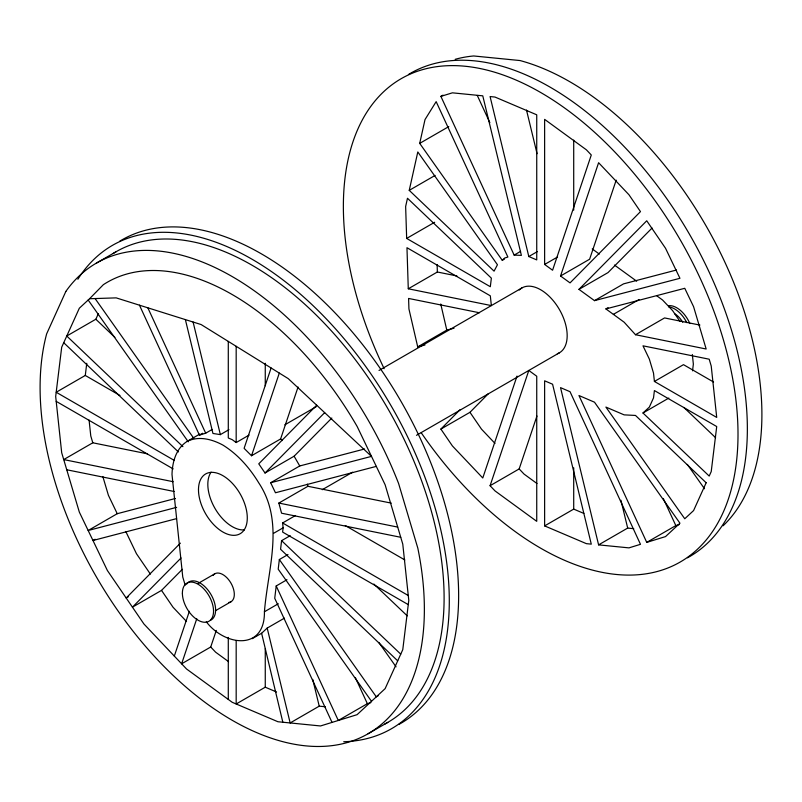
<?xml version="1.0" encoding="UTF-8"?>
<svg xmlns="http://www.w3.org/2000/svg" width="802" height="802" viewBox="0 0 802 802"><rect width="100%" height="100%" fill="white"/><g stroke="black" fill="none" stroke-linecap="round" stroke-linejoin="round"><path stroke-width="1.2" d="M206.294 621.74C224.38 645.831 264.941 651.505 264.429 611.766C267.818 568.728 284.85 522.433 258.876 483.055C249.723 467.997 237.963 454.423 222.886 445.07C211.908 439.165 198.655 435.616 186.906 441.511C175.929 448.739 172.37 461.992 171.999 474.453L182.756 577.029L185.182 585.169M286.976 579.736L276.209 585.951L274.735 598.282L332.028 722.401M287.968 554.563L279.347 559.535L278.204 569.169L371.496 701.299M290.214 535.686L281.592 540.658L280.57 549.27L397.712 660.848M295.527 515.496L282.605 522.964L283.126 527.816L282.615 532.077L408.268 604.628M174.285 460.418L56.2 392.248L85.283 375.456L86.766 363.286M692.537 370.825L693.359 364.128L692.327 354.484M409.241 190.355L417.802 151.949L497.451 264.75L494.072 271.156L409.241 190.355L435.095 175.427M419.707 143.378L425.02 119.568L436.158 101.633L507.887 257.041L504.699 258.023L502.263 260.289L419.707 143.378L448.789 126.596M174.315 656.076L189.362 611.294M271.106 367.988L244.109 448.338L251.527 455.747L280.61 438.955L298.063 386.995M196.771 618.733L181.633 663.795L210.715 647.013L216.289 630.412M251.527 455.747L279.307 373.08M517.009 376.078L482.774 477.992L452.408 445.942L440.889 429.09L460.077 409.672M490.082 485.711L528.809 370.454L536.738 376.238L536.738 521.34L494.994 490.894L490.082 485.711L519.165 468.929L536.949 415.997M560.538 275.998L598.603 162.716L628.968 194.766L640.477 211.618L570.042 282.895L560.538 275.998L589.62 259.216L616.187 180.149M182.896 446.644L66.756 336.018L95.839 319.236L98.355 313.672M89.563 298.735L103.358 284.68A249.683 144.16 60 0 1 357.181 426.534L385.13 484.779L402.774 544.127L408.789 600.367L402.774 649.66L385.13 688.647L357.08 714.672L320.509 725.96L277.933 721.74L232.229 702.301L186.535 668.978L143.959 624.026L107.388 570.513L79.328 512.097L61.694 452.739L55.679 396.499L61.694 347.216L79.328 308.229L89.563 298.735L116.18 297.873L201.142 324.559L288.229 378.614L371.496 456.378L270.665 482.754L275.467 492.759L376.298 466.383M180.39 543.144L126.175 598.011L128.33 596.768M316.7 405.21L258.765 463.827L265.031 473L294.113 456.208L331.827 418.042M181.051 557.981L132.44 607.174L161.523 590.382L182.355 569.31M265.031 473L324.67 412.649M578.964 289.372L646.743 220.781L665.53 248.269L679.946 278.294L594.493 300.64L578.964 289.372L608.046 272.58L652.056 228.039M440.889 429.09L469.972 412.308L488.288 393.772M252.259 638.663L261.612 633.259L267.186 628.086L284.419 618.141M642.983 413L649.359 407.085L653.51 397.912L654.412 390.564L716.717 426.544L711.224 471.576L709.199 476.067L642.983 413L668.828 398.073M96.37 263.126L116.11 251.728M440.889 96.38L452.408 92.831L482.774 95.839L521.39 255.377L514.152 255.106L440.889 96.38L443.045 95.137M406.664 238.425L490.313 286.715L491.365 278.164L407.476 198.264L405.642 206.485L406.664 238.425L434.674 222.254M147.518 453.852L92.801 442.794L63.729 459.576L173.142 481.701M408.278 288.79L491.365 305.592L490.313 295.828L406.965 247.708L408.278 288.79L437.361 272.008L456.909 275.958M186.906 441.511L199.708 434.113M139.458 305.181L199.437 435.125L202.665 433.26M502.263 260.289L504.408 259.046M199.437 435.125L205.703 433.19L212.159 429.461M514.152 255.106L520.618 251.377M185.372 319.607L212.941 433.461L220.36 434.624L228.971 429.651M528.809 256.54L536.738 259.908L536.738 114.806L494.994 97.052L490.082 96.561L528.809 256.54L537.43 251.567M228.289 341.401L228.289 437.992L232.229 439.676L236.179 442.554L249.101 435.095M544.628 264.459L544.628 119.358L586.382 149.814L591.285 154.986L552.578 270.224L544.628 264.459L557.56 256.991M175.417 498.483L117.242 513.701L88.17 530.493L176.63 507.345M479.416 312.76L408.589 298.444L408.93 308.94L417.712 346.885L446.794 330.103L454.042 328.208M284.82 424.829L316.219 406.704M379.025 370.444L521.962 287.918M95.127 539.255L92.972 540.498L176.57 518.633M270.665 482.754L299.737 465.962L364.559 449M594.493 300.64L623.575 283.858L676.527 270.003M605.901 308.92L684.758 288.299L693.59 306.695L706.161 349.01L635.495 334.725L624.136 322.193L605.901 308.92L608.056 307.677M400.739 537.29L281.562 513.2L278.855 503.065L307.928 486.283L391.256 503.125M613.39 314.354L639.004 299.567M322.274 489.701L352.589 472.198M416.479 435.316L559.415 352.79M273.773 533.21L283.126 527.816M198.194 583.385L214.806 573.791M635.495 334.725L664.567 317.933L699.905 325.081M215.387 610.763L230.966 601.771M654.412 381.451L716.717 417.431L711.224 366.043L709.199 359.206L642.983 345.822L649.359 359.116L653.51 373.08L654.412 381.451L683.484 364.659L713.569 382.033M264.429 611.766L278.304 603.756M276.54 691.996L265.262 687.194L236.179 703.986L236.179 640.718M544.628 525.901L586.382 543.656L591.285 544.147L552.578 384.218L544.628 380.81L544.628 525.901L573.711 509.11L583.866 513.43M325.301 706.762L319.226 706.161L290.154 722.953L267.186 628.086M598.603 544.869L628.968 547.876L640.477 544.317L570.042 391.707L560.538 387.627L598.603 544.869L627.685 528.077L633.75 528.678M378.454 695.595L376.298 696.838L279.347 559.535M370.895 702.592L367.366 703.685L338.294 720.467L276.209 585.951M646.743 542.383L665.53 536.588L679.946 523.215L594.493 402.193L578.964 395.526L646.743 542.383L675.825 525.601L679.344 524.508M368.088 733.75L387.827 722.361M261.612 633.259L282.835 722.231M417.712 346.885L424.96 344.99M278.855 503.065L397.712 527.094M66.756 469.772L174.134 491.486M85.283 375.456L119.949 395.476M345.271 525.561L404.85 559.956M282.605 522.964L408.268 595.515M56.2 401.361L173.182 468.899M592.237 248.931L599.305 254.064M614.452 265.051L636.668 281.181M656.698 295.738L662.562 300.008L672.587 310.585L679.865 321.241M536.989 483.526L524.067 474.102L519.165 468.929M228.54 661.61L215.618 652.186L210.715 647.013M683.855 407.446L715.595 437.681M95.839 319.236L114.886 337.381M373.862 584.057L407.256 615.866M281.592 540.658L400.739 654.151M63.729 342.715L178.395 451.947M494.984 443.396L481.491 429.15L469.972 412.308M280.61 438.955L282.144 440.579M186.525 621.48L173.031 607.234L161.523 590.382M687.314 464.408L704.517 488.769M378.805 642.422L396.048 666.833M95.087 298.555L193.803 438.373M88.17 300.028L188.28 441.812M294.113 456.208L299.737 465.962M150.385 574.092L136.47 553.731L125.794 531.495M117.242 513.701L108.41 495.305L102.826 476.498M477.3 95.468L489.862 122.676M663.304 498.483L675.825 525.601M355.366 677.68L367.366 703.685M147.829 307.808L205.703 433.19M307.296 484.137L307.928 486.283M92.801 442.794L90.776 435.957L89.072 420.047M526.503 110.074L537.059 153.703M620.948 500.258L627.685 528.077M312.75 679.404L319.226 706.161M193.102 322.033L220.36 434.624M440.749 304.008L446.794 330.103M437.12 264.53L437.361 272.008M573.711 140.099L573.711 210.144M573.711 467.837L573.711 509.11M265.262 363.266L265.262 385.762M265.262 648.738L265.262 687.194M236.179 346.304L236.179 442.554M228.289 637.4L228.289 699.424M186.545 584.187A22.035 12.722 60 0 1 209.522 592.177A22.035 12.722 60 0 1 211.056 620.046M212.991 575.475A16.16 9.323 60 0 1 230.966 583.114A16.16 9.323 60 0 1 228.6 602.502M384.138 368.679A279.066 161.122 60 0 1 497.681 73.152A279.066 161.122 60 0 1 733.459 480.298A279.066 161.122 60 0 1 421.271 432.809M519.255 290.013A37.453 21.624 60 0 1 558.914 308.69A37.453 21.624 60 0 1 557.36 353.742M674.662 313.752A16.16 9.323 60 0 1 682.743 322.284M668.948 305.672A22.035 12.722 60 0 1 689.81 323.497M668.698 306.885A22.035 12.722 60 0 1 686.763 322.615M113.032 253.582A271.718 156.881 60 0 1 387.827 408.599A271.718 156.881 60 0 1 384.679 724.096M244.44 529.891A34.516 19.93 60 0 1 214.976 508.398A34.516 19.93 60 0 1 211.096 472.137M119.729 241.191A279.066 161.122 60 0 1 400.84 401.09A279.066 161.122 60 0 1 398.764 724.487M77.884 279.246A279.066 161.122 60 0 1 391.967 407.296A279.066 161.122 60 0 1 343.717 741.74M408.449 74.506A279.066 161.122 60 0 1 689.56 234.395A279.066 161.122 60 0 1 687.484 557.801M455.175 59.328A271.718 156.881 60 0 1 473.701 55.97L520.037 60.551A271.718 156.881 60 0 1 729.108 271.587A271.718 156.881 60 0 1 723.093 525.781M65.844 291.437L46.646 333.863A271.718 156.881 60 0 0 232.229 720.296A271.718 156.881 60 0 0 417.822 548.167L398.624 483.576A271.718 156.881 60 0 0 65.844 291.437M706.161 482.764L693.59 510.563L684.758 518.764L605.901 407.085L624.136 414.865L635.495 415.446L706.161 482.764M182.385 593.179A22.035 12.722 60 0 0 205.753 622.242A22.035 12.722 60 0 0 205.753 591.084A22.035 12.722 60 0 0 182.385 593.179M198.485 489.741A34.516 19.93 60 0 0 235.086 535.285A34.516 19.93 60 0 0 235.086 486.473A34.516 19.93 60 0 0 198.485 489.741"/></g></svg>
